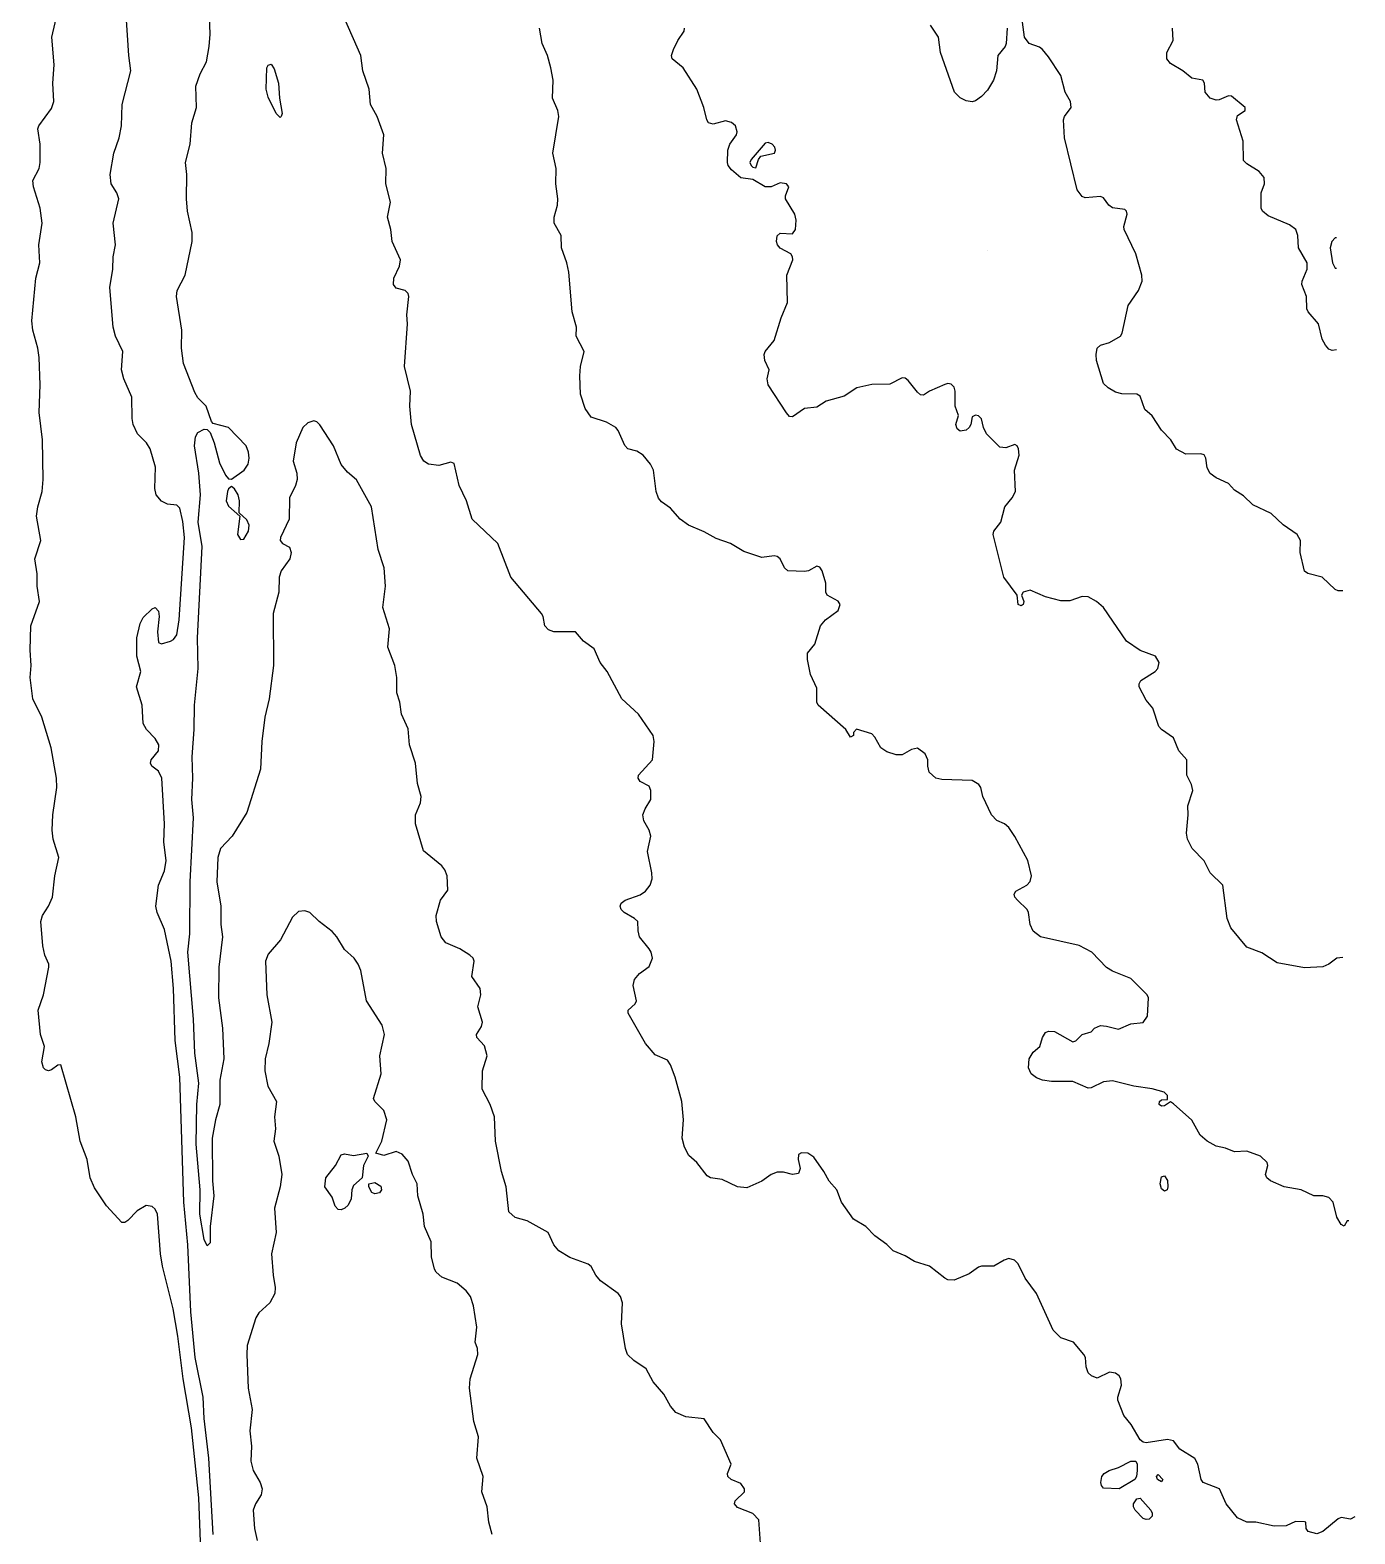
# Model space of a CAD drawing. Header units: inches. Extents: x 3308444 to 3309224, y 1376414 to 1377188.
# Drawn here: x 3309055 to 3309220.5, y 1376731.6 to 1376919.4 of the extents above; entities that cross this region are included whole.
import ezdxf

# ---------------------------------------------------------------- set-up
doc = ezdxf.new("R2010")
doc.units = ezdxf.units.IN
doc.header["$MEASUREMENT"] = 0

msp = doc.modelspace()

# ---------------------------------------------------------------- linework, layer by layer
for points, elevation in [([(3309076.41, 1376727.37), (3309076.07, 1376736.13), (3309075.14, 1376744.89), (3309074.11, 1376750.98), (3309073.45, 1376756.31), (3309072.85, 1376759.74), (3309071.53, 1376765.07), (3309071.29, 1376766.59), (3309070.92, 1376771.54), (3309070.63, 1376772.16), (3309070.25, 1376772.52), (3309069.49, 1376772.65), (3309068.35, 1376771.98), (3309067.2, 1376770.78), (3309066.82, 1376770.53), (3309066.44, 1376770.53), (3309064.54, 1376772.58), (3309063.02, 1376774.85), (3309062.48, 1376776.11), (3309062.11, 1376778.4), (3309061.26, 1376780.68), (3309060.72, 1376783.73), (3309058.84, 1376790.2), (3309058.45, 1376790.15), (3309057.68, 1376789.57), (3309057.3, 1376789.46), (3309056.92, 1376789.56), (3309056.68, 1376789.82), (3309056.46, 1376790.58), (3309056.78, 1376792.48), (3309056.31, 1376794.01), (3309056.02, 1376797.05), (3309056.65, 1376798.96), (3309057.34, 1376802.38), (3309057.33, 1376802.76), (3309056.85, 1376803.91), (3309056.57, 1376805.05), (3309056.35, 1376808.1), (3309056.56, 1376808.86), (3309057.3, 1376810.03), (3309057.79, 1376811.14), (3309058.08, 1376813.81), (3309058.59, 1376816.09), (3309057.88, 1376818.38), (3309057.75, 1376819.52), (3309057.84, 1376821.42), (3309058.32, 1376824.85), (3309058.31, 1376825.99), (3309057.62, 1376829.8), (3309056.45, 1376833.61), (3309055.34, 1376835.89), (3309054.99, 1376838.56), (3309055.14, 1376840.08), (3309055.02, 1376841.98), (3309055.08, 1376845.03), (3309056.16, 1376848.07), (3309055.88, 1376849.98), (3309055.89, 1376851.5), (3309055.58, 1376853.41), (3309056.35, 1376855.69), (3309055.81, 1376858.74), (3309055.97, 1376859.88), (3309056.51, 1376861.78), (3309056.62, 1376863.31), (3309056.54, 1376868.26), (3309056.14, 1376871.68), (3309056.25, 1376875.11), (3309056.13, 1376878.54), (3309055.96, 1376879.68), (3309055.32, 1376881.96), (3309055.21, 1376883.1), (3309055.69, 1376888.44), (3309056.21, 1376890.34), (3309056.07, 1376892.62), (3309056.48, 1376895.29), (3309056.26, 1376897.19), (3309055.42, 1376899.86), (3309055.32, 1376900.62), (3309056.13, 1376902.14), (3309056.27, 1376902.9), (3309056.27, 1376905.19), (3309055.96, 1376907.09), (3309056.09, 1376907.47), (3309057.68, 1376909.61), (3309057.97, 1376910.52), (3309057.82, 1376912.8), (3309057.99, 1376915.09), (3309057.72, 1376918.52), (3309058.42, 1376921.56)], 4481), ([(3309077.86, 1376731.56), (3309077.3, 1376741.08), (3309076.74, 1376746.03), (3309076.59, 1376748.7), (3309075.61, 1376753.65), (3309075.05, 1376759.36), (3309074.69, 1376767.73), (3309074.21, 1376773.07), (3309073.68, 1376788.68), (3309073.13, 1376793.25), (3309072.92, 1376799.72), (3309072.6, 1376803.15), (3309071.77, 1376807.11), (3309070.85, 1376809.24), (3309070.7, 1376810), (3309071.04, 1376812.66), (3309071.77, 1376814.41), (3309071.99, 1376815.71), (3309071.68, 1376817.99), (3309071.79, 1376820.28), (3309071.46, 1376825.99), (3309071.01, 1376826.86), (3309070.2, 1376827.51), (3309070.02, 1376827.89), (3309070.13, 1376828.28), (3309071.02, 1376829.42), (3309071.09, 1376830.18), (3309070.63, 1376830.94), (3309069.51, 1376832.08), (3309069.12, 1376832.84), (3309068.97, 1376835.13), (3309068.27, 1376837.41), (3309068.82, 1376839.32), (3309068.31, 1376841.22), (3309068.31, 1376843.51), (3309068.73, 1376845.31), (3309069.11, 1376846.07), (3309070.25, 1376847.15), (3309070.63, 1376847.31), (3309071.01, 1376846.86), (3309071.12, 1376846.17), (3309070.92, 1376844.27), (3309071.01, 1376842.93), (3309071.39, 1376842.77), (3309072.53, 1376843.1), (3309072.92, 1376843.32), (3309073.33, 1376843.89), (3309073.61, 1376845.79), (3309074.29, 1376856.07), (3309074.06, 1376858.06), (3309073.68, 1376859.72), (3309073.3, 1376860.08), (3309072.15, 1376860.23), (3309071.39, 1376860.58), (3309070.72, 1376861.4), (3309070.57, 1376862.16), (3309070.64, 1376864.83), (3309070, 1376867.11), (3309069.52, 1376867.87), (3309068.42, 1376869.02), (3309067.86, 1376870.16), (3309067.72, 1376870.92), (3309067.71, 1376873.59), (3309066.72, 1376875.87), (3309066.41, 1376877.01), (3309066.57, 1376879.3), (3309065.67, 1376881.2), (3309065.36, 1376882.34), (3309064.97, 1376887.29), (3309065.34, 1376889.58), (3309065.35, 1376891.1), (3309065.64, 1376892.62), (3309065.37, 1376895.29), (3309066.08, 1376898.34), (3309065.84, 1376899.1), (3309065.13, 1376900.24), (3309065, 1376901.38), (3309065.45, 1376904.05), (3309066.1, 1376905.95), (3309066.41, 1376907.47), (3309066.51, 1376910.14), (3309067.59, 1376914.33), (3309067.32, 1376916.23), (3309066.96, 1376921.94)], 4482), ([(3309146.37, 1376728.14), (3309146.02, 1376733.38), (3309145.26, 1376734.19), (3309143.36, 1376734.94), (3309142.97, 1376735.37), (3309143.04, 1376735.75), (3309144.21, 1376736.89), (3309144.23, 1376737.27), (3309143.74, 1376737.9), (3309142.55, 1376738.42), (3309142.13, 1376738.8), (3309142.09, 1376739.18), (3309142.54, 1376740.32), (3309141.21, 1376743.37), (3309140.31, 1376744.3), (3309139.17, 1376746.01), (3309136.88, 1376746.25), (3309135.64, 1376746.79), (3309134.98, 1376747.59), (3309134.15, 1376749.08), (3309132.8, 1376750.6), (3309131.93, 1376752.24), (3309130.39, 1376753.27), (3309129.6, 1376754.03), (3309129.34, 1376754.79), (3309128.84, 1376757.84), (3309128.97, 1376760.5), (3309128.72, 1376761.26), (3309128.43, 1376761.64), (3309126.22, 1376763.23), (3309125.64, 1376763.93), (3309125.08, 1376765), (3309124.7, 1376765.33), (3309122.41, 1376766.14), (3309121.01, 1376766.97), (3309120.39, 1376767.73), (3309119.7, 1376769.26), (3309117.08, 1376770.74), (3309115.56, 1376771.13), (3309114.8, 1376771.86), (3309114.45, 1376774.97), (3309113.85, 1376776.87), (3309113.12, 1376780.68), (3309112.99, 1376783.73), (3309112.44, 1376785.25), (3309111.45, 1376787.15), (3309111.48, 1376789.44), (3309112.09, 1376791.34), (3309111.75, 1376792.58), (3309110.77, 1376793.63), (3309110.74, 1376794.01), (3309111.37, 1376795.01), (3309111.51, 1376795.53), (3309110.92, 1376797.43), (3309111.27, 1376798.96), (3309111.22, 1376799.72), (3309110.17, 1376801.24), (3309110.45, 1376803.15), (3309110.32, 1376803.53), (3309109.92, 1376803.91), (3309108.67, 1376804.67), (3309106.93, 1376805.43), (3309106.35, 1376806.19), (3309105.74, 1376808.1), (3309105.72, 1376808.86), (3309106.24, 1376810.76), (3309107.18, 1376812.02), (3309107.1, 1376813.81), (3309106.8, 1376814.57), (3309106.42, 1376815.05), (3309104.14, 1376816.92), (3309103.11, 1376820.28), (3309103.14, 1376821.42), (3309103.77, 1376822.94), (3309103.84, 1376823.71), (3309103.38, 1376825.34), (3309103.13, 1376827.89), (3309102.38, 1376830.18), (3309102.23, 1376832.18), (3309101.37, 1376833.99), (3309101.19, 1376835.51), (3309100.81, 1376836.65), (3309100.8, 1376838.56), (3309100.53, 1376840.08), (3309099.68, 1376842.36), (3309099.86, 1376844.65), (3309099.03, 1376847.31), (3309099.38, 1376849.98), (3309099.2, 1376852.26), (3309098.47, 1376854.55), (3309097.63, 1376859.88), (3309095.76, 1376863.24), (3309094.62, 1376864.22), (3309093.86, 1376865.16), (3309092.9, 1376867.49), (3309091.19, 1376870.14), (3309090.81, 1376870.49), (3309090.43, 1376870.61), (3309089.67, 1376870.37), (3309089.05, 1376869.78), (3309088.24, 1376867.87), (3309087.86, 1376865.59), (3309088.31, 1376864.07), (3309088.36, 1376863.31), (3309088.14, 1376862.54), (3309087.38, 1376861.02), (3309087.35, 1376858.36), (3309086.26, 1376856.07), (3309086.24, 1376855.69), (3309086.53, 1376855.31), (3309087.38, 1376854.85), (3309087.6, 1376854.17), (3309087.44, 1376853.41), (3309086.37, 1376851.88), (3309086.08, 1376851.12), (3309086.05, 1376849.22), (3309085.35, 1376846.55), (3309085.39, 1376840.08), (3309084.86, 1376835.89), (3309084.32, 1376833.61), (3309083.95, 1376830.56), (3309083.78, 1376827.13), (3309082.05, 1376821.72), (3309080.22, 1376818.76), (3309078.77, 1376817.23), (3309078.43, 1376816.09), (3309078.33, 1376813.05), (3309078.83, 1376810), (3309078.83, 1376807.71), (3309079.01, 1376806.19), (3309078.57, 1376802.38), (3309078.52, 1376798.58), (3309079.03, 1376794.77), (3309079.19, 1376790.96), (3309078.67, 1376788.3), (3309078.67, 1376785.25), (3309078.15, 1376783.35), (3309077.74, 1376781.06), (3309077.78, 1376775.73), (3309077.94, 1376773.83), (3309077.49, 1376770.02), (3309077.48, 1376767.97), (3309077.1, 1376767.62), (3309076.72, 1376768.39), (3309076.18, 1376771.54), (3309076.24, 1376774.59), (3309075.74, 1376780.3), (3309075.81, 1376785.25), (3309076.07, 1376787.92), (3309075.58, 1376791.65), (3309075.38, 1376795.91), (3309074.69, 1376804.29), (3309074.94, 1376806.57), (3309074.98, 1376813.05), (3309075.38, 1376821.04), (3309075.2, 1376823.33), (3309075.31, 1376825.99), (3309075.23, 1376828.66), (3309075.5, 1376832.08), (3309075.51, 1376835.13), (3309075.97, 1376839.7), (3309075.92, 1376843.51), (3309076.47, 1376854.93), (3309076, 1376857.97), (3309076.28, 1376861.4), (3309076.05, 1376864.07), (3309075.53, 1376867.49), (3309075.66, 1376868.64), (3309075.96, 1376869.16), (3309076.72, 1376869.58), (3309077.1, 1376869.54), (3309077.48, 1376869.15), (3309078, 1376867.87), (3309078.63, 1376865.4), (3309079.39, 1376863.85), (3309079.77, 1376863.4), (3309080.15, 1376863.33), (3309081.73, 1376864.45), (3309082.24, 1376865.21), (3309082.36, 1376865.97), (3309082.28, 1376866.73), (3309081.97, 1376867.49), (3309079.78, 1376869.78), (3309077.86, 1376870.29), (3309077.63, 1376870.54), (3309077, 1376872.44), (3309075.96, 1376873.5), (3309075.58, 1376874.17), (3309074.14, 1376877.77), (3309073.9, 1376879.68), (3309073.96, 1376881.96), (3309073.28, 1376886.15), (3309073.37, 1376886.91), (3309074.34, 1376888.82), (3309075.25, 1376893), (3309075.23, 1376894.15), (3309074.64, 1376896.81), (3309074.52, 1376898.34), (3309074.55, 1376901.38), (3309074.39, 1376902.9), (3309074.99, 1376905.19), (3309075.2, 1376907.85), (3309075.78, 1376909.76), (3309075.71, 1376912.42), (3309076.22, 1376913.95), (3309077.03, 1376915.47), (3309077.36, 1376917.37), (3309077.48, 1376918.9), (3309077.4, 1376921.18)], 4483), ([(3309220.46, 1376733.76), (3309219.89, 1376733.45), (3309218.75, 1376733.66), (3309218.36, 1376733.5), (3309216.46, 1376731.94), (3309215.7, 1376731.65), (3309214.6, 1376731.94), (3309214.38, 1376732.32), (3309214.34, 1376733.09), (3309214.18, 1376733.14), (3309213.03, 1376733.17), (3309211.89, 1376732.65), (3309210.37, 1376732.58), (3309208.08, 1376733.09), (3309206.94, 1376733.11), (3309205.8, 1376733.63), (3309204.39, 1376735.37), (3309203.53, 1376737.27), (3309201.51, 1376738.04), (3309201.24, 1376738.42), (3309200.85, 1376740.32), (3309200.47, 1376741.05), (3309198.57, 1376742.22), (3309197.8, 1376743.26), (3309197.04, 1376743.41), (3309194.38, 1376743.01), (3309194, 1376743.08), (3309193.62, 1376743.37), (3309192.51, 1376745.27), (3309191.61, 1376746.41), (3309190.85, 1376748.32), (3309190.84, 1376748.7), (3309191.31, 1376750.22), (3309191.24, 1376750.98), (3309191, 1376751.36), (3309190.57, 1376751.68), (3309189.81, 1376751.82), (3309188.28, 1376751.09), (3309187.55, 1376751.36), (3309187.14, 1376751.74), (3309186.89, 1376752.5), (3309186.79, 1376753.65), (3309186.58, 1376754.03), (3309185.32, 1376755.55), (3309183.72, 1376756.11), (3309182.76, 1376757.07), (3309180.69, 1376761.64), (3309179.28, 1376763.55), (3309178.39, 1376765.36), (3309177.92, 1376765.83), (3309177.24, 1376766), (3309176.67, 1376765.83), (3309175.34, 1376765.06), (3309173.82, 1376765.07), (3309173.44, 1376764.94), (3309172.29, 1376764.1), (3309170.39, 1376763.32), (3309169.63, 1376763.37), (3309169.25, 1376763.56), (3309167.34, 1376765.06), (3309165.44, 1376765.64), (3309164.3, 1376766.37), (3309162.77, 1376766.97), (3309162.01, 1376767.76), (3309160.49, 1376768.85), (3309159.39, 1376770.02), (3309157.82, 1376770.95), (3309156.35, 1376773.07), (3309155.74, 1376774.59), (3309154.78, 1376775.68), (3309154.13, 1376776.87), (3309152.87, 1376778.68), (3309152.11, 1376779.17), (3309151.35, 1376779.22), (3309150.97, 1376778.99), (3309150.93, 1376778.4), (3309151.18, 1376777.25), (3309150.97, 1376776.63), (3309150.21, 1376776.5), (3309149.07, 1376776.8), (3309148.31, 1376776.81), (3309147.56, 1376776.49), (3309146.4, 1376775.68), (3309144.5, 1376774.83), (3309143.36, 1376774.95), (3309141.45, 1376775.9), (3309139.98, 1376776.11), (3309139.55, 1376776.35), (3309138.28, 1376778.02), (3309137.26, 1376778.88), (3309136.72, 1376779.92), (3309136.43, 1376781.06), (3309136.61, 1376783.35), (3309136.41, 1376785.63), (3309135.56, 1376788.68), (3309134.98, 1376790.2), (3309134.6, 1376790.78), (3309133.07, 1376791.47), (3309131.85, 1376792.86), (3309129.69, 1376796.67), (3309129.69, 1376797.05), (3309130.57, 1376797.81), (3309130.73, 1376798.2), (3309130.33, 1376800.1), (3309130.48, 1376800.86), (3309131.09, 1376801.62), (3309132.31, 1376802.49), (3309132.71, 1376803.53), (3309132.55, 1376804.29), (3309132.33, 1376804.67), (3309131.1, 1376806.19), (3309130.92, 1376806.95), (3309130.89, 1376808.1), (3309130.5, 1376808.48), (3309129.18, 1376809.24), (3309128.8, 1376809.62), (3309128.69, 1376810), (3309128.83, 1376810.38), (3309129.31, 1376810.76), (3309131.17, 1376811.44), (3309131.86, 1376811.9), (3309132.42, 1376812.66), (3309132.69, 1376813.43), (3309132.66, 1376814.19), (3309132.1, 1376816.85), (3309132.53, 1376818.76), (3309132.31, 1376819.52), (3309131.64, 1376820.66), (3309131.52, 1376821.42), (3309131.8, 1376822.18), (3309132.5, 1376823.33), (3309132.53, 1376824.47), (3309132.31, 1376825.02), (3309131.17, 1376825.59), (3309130.92, 1376825.99), (3309130.98, 1376826.37), (3309132.72, 1376828.28), (3309132.94, 1376830.56), (3309132.81, 1376831.32), (3309131, 1376833.99), (3309128.89, 1376835.89), (3309127.07, 1376839.32), (3309126.2, 1376840.46), (3309125.46, 1376842.16), (3309124.1, 1376843.13), (3309123.1, 1376844.27), (3309120.4, 1376844.27), (3309119.75, 1376844.54), (3309119.29, 1376845.03), (3309119.07, 1376846.17), (3309118.85, 1376846.55), (3309115.03, 1376851.12), (3309113.42, 1376855.31), (3309110.22, 1376858.36), (3309109.48, 1376860.64), (3309108.58, 1376862.54), (3309107.94, 1376865.29), (3309107.56, 1376865.48), (3309106.04, 1376865.04), (3309104.77, 1376865.21), (3309104.17, 1376865.59), (3309103.76, 1376866.29), (3309102.64, 1376870.16), (3309102.4, 1376872.44), (3309102.49, 1376874.35), (3309101.75, 1376877.39), (3309102.11, 1376882.72), (3309102.05, 1376883.87), (3309102.3, 1376886.15), (3309102.21, 1376886.53), (3309101.85, 1376886.91), (3309100.71, 1376887.2), (3309100.38, 1376887.67), (3309100.41, 1376888.44), (3309101.13, 1376889.96), (3309101.24, 1376890.72), (3309100.22, 1376893), (3309100.03, 1376894.53), (3309099.62, 1376896.05), (3309100.01, 1376897.95), (3309099.44, 1376900.24), (3309099.46, 1376902.14), (3309099.02, 1376904.05), (3309099.19, 1376906.33), (3309098.32, 1376908.62), (3309097.51, 1376910.14), (3309097.35, 1376912.04), (3309096.53, 1376914.33), (3309096.3, 1376916.23), (3309094.32, 1376920.8)], 4484), ([(3309219.7, 1376770.74), (3309219.51, 1376770.74), (3309219.13, 1376770.07), (3309218.75, 1376770.27), (3309218.21, 1376771.16), (3309217.74, 1376773.07), (3309217.22, 1376773.63), (3309216.46, 1376773.85), (3309215.32, 1376773.84), (3309213.73, 1376774.59), (3309211.62, 1376774.97), (3309209.91, 1376775.73), (3309209.44, 1376776.11), (3309209.3, 1376776.49), (3309209.59, 1376777.63), (3309209.51, 1376778.02), (3309208.68, 1376778.78), (3309206.94, 1376779.44), (3309205.42, 1376779.35), (3309204.28, 1376779.8), (3309203.13, 1376780.04), (3309202.01, 1376780.68), (3309201.12, 1376781.44), (3309200.09, 1376783.28), (3309197.8, 1376785.35), (3309197.42, 1376785.59), (3309196.66, 1376785.1), (3309196.28, 1376785.06), (3309195.99, 1376785.25), (3309196.06, 1376785.63), (3309196.28, 1376785.84), (3309197.04, 1376785.88), (3309197.04, 1376786.39), (3309196.62, 1376786.77), (3309195.14, 1376787.21), (3309192.85, 1376787.54), (3309190.19, 1376788.22), (3309189.05, 1376788.06), (3309187.52, 1376787.31), (3309187.14, 1376787.27), (3309185.24, 1376788.13), (3309182.57, 1376788.14), (3309181.43, 1376788.29), (3309180.67, 1376788.57), (3309180.03, 1376789.06), (3309179.67, 1376789.82), (3309179.79, 1376790.96), (3309180.29, 1376791.79), (3309181.1, 1376792.48), (3309181.43, 1376793.63), (3309181.81, 1376794.23), (3309182.19, 1376794.41), (3309182.95, 1376794.35), (3309185.24, 1376793.07), (3309185.62, 1376793.21), (3309186.38, 1376794.01), (3309187.52, 1376794.34), (3309187.93, 1376794.77), (3309188.67, 1376795.11), (3309189.43, 1376795.05), (3309190.95, 1376794.65), (3309192.47, 1376795.32), (3309194, 1376795.48), (3309194.57, 1376796.29), (3309194.67, 1376798.58), (3309194.53, 1376798.96), (3309192.47, 1376801), (3309190.19, 1376801.89), (3309189.43, 1376802.37), (3309187.61, 1376804.29), (3309186, 1376805.11), (3309181.18, 1376806.19), (3309180.29, 1376806.9), (3309179.9, 1376807.71), (3309179.7, 1376809.24), (3309179.52, 1376809.62), (3309178.31, 1376810.76), (3309177.99, 1376811.14), (3309177.89, 1376811.52), (3309178.11, 1376811.9), (3309179.5, 1376812.66), (3309179.91, 1376813.1), (3309180.05, 1376813.81), (3309179.61, 1376815.71), (3309178, 1376818.71), (3309177.24, 1376819.84), (3309176.7, 1376820.28), (3309175.72, 1376820.73), (3309175.08, 1376821.42), (3309173.98, 1376823.71), (3309173.73, 1376824.85), (3309173.49, 1376825.23), (3309172.67, 1376825.71), (3309168.87, 1376825.84), (3309168.1, 1376826), (3309167.3, 1376826.75), (3309167.1, 1376827.51), (3309167.1, 1376828.28), (3309166.79, 1376829.04), (3309165.82, 1376829.76), (3309165.06, 1376829.6), (3309163.92, 1376828.91), (3309163.15, 1376828.91), (3309162.01, 1376829.29), (3309161.25, 1376829.78), (3309160.49, 1376831.14), (3309160.11, 1376831.52), (3309158.21, 1376832.11), (3309157.82, 1376831.7), (3309157.82, 1376831.32), (3309157.44, 1376831.11), (3309156.86, 1376832.08), (3309153.41, 1376835.13), (3309153.26, 1376835.51), (3309153.26, 1376837.26), (3309152.45, 1376838.94), (3309152.09, 1376840.84), (3309152.1, 1376841.6), (3309152.99, 1376842.74), (3309153.69, 1376845.03), (3309154.35, 1376845.79), (3309155.92, 1376846.92), (3309156.17, 1376847.69), (3309155.92, 1376848.1), (3309154.56, 1376848.84), (3309154.38, 1376849.22), (3309154.36, 1376850.36), (3309153.91, 1376851.88), (3309153.64, 1376852.34), (3309153.26, 1376852.47), (3309152.2, 1376851.88), (3309151.73, 1376851.79), (3309149.64, 1376851.88), (3309149.21, 1376852.26), (3309148.69, 1376853.38), (3309148.31, 1376853.68), (3309147.92, 1376853.76), (3309146.4, 1376853.55), (3309144.12, 1376854.29), (3309142.48, 1376855.31), (3309140.69, 1376855.92), (3309139.17, 1376856.76), (3309137.23, 1376857.59), (3309136.19, 1376858.36), (3309134.98, 1376859.71), (3309133.84, 1376860.49), (3309133.46, 1376860.97), (3309133.17, 1376861.78), (3309132.85, 1376864.45), (3309132.47, 1376865.21), (3309131.55, 1376866.34), (3309130.79, 1376866.85), (3309129.65, 1376867.11), (3309129.27, 1376867.54), (3309128.45, 1376869.4), (3309128.13, 1376869.8), (3309126.98, 1376870.44), (3309125.08, 1376871.07), (3309124.32, 1376872.15), (3309123.74, 1376873.97), (3309123.65, 1376876.25), (3309123.73, 1376877.39), (3309124.18, 1376879.3), (3309123.18, 1376881.2), (3309123.22, 1376882.34), (3309122.68, 1376884.25), (3309122.26, 1376889.2), (3309122.03, 1376890.34), (3309121.37, 1376892.24), (3309121.31, 1376893.77), (3309120.45, 1376895.29), (3309120.45, 1376896.05), (3309120.88, 1376897.57), (3309120.92, 1376898.34), (3309120.67, 1376900.24), (3309120.69, 1376902.14), (3309120.29, 1376904.05), (3309121.04, 1376908.62), (3309120.9, 1376909.38), (3309120.25, 1376910.9), (3309120.31, 1376913.18), (3309120.04, 1376914.71), (3309119.63, 1376916.23), (3309118.96, 1376917.75), (3309118.63, 1376919.66)], 4485), ([(3309218.94, 1376803.59), (3309218.21, 1376803.53), (3309217.22, 1376802.78), (3309216.46, 1376802.44), (3309214.18, 1376802.32), (3309210.75, 1376802.95), (3309208.85, 1376804.19), (3309206.94, 1376804.88), (3309204.96, 1376807.33), (3309204.49, 1376808.48), (3309203.97, 1376812.66), (3309202.39, 1376814.19), (3309201.61, 1376815.66), (3309200.11, 1376817.23), (3309199.53, 1376818.38), (3309199.41, 1376819.14), (3309199.62, 1376821.42), (3309199.58, 1376822.56), (3309200.22, 1376824.47), (3309200.04, 1376825.23), (3309199.47, 1376826.37), (3309199.46, 1376828.28), (3309198.45, 1376829.42), (3309197.8, 1376831.03), (3309196.28, 1376832.08), (3309195.98, 1376832.46), (3309195.21, 1376834.75), (3309194.38, 1376835.76), (3309193.53, 1376837.41), (3309193.53, 1376837.79), (3309193.73, 1376838.18), (3309195.52, 1376839.31), (3309195.86, 1376839.7), (3309195.99, 1376840.46), (3309195.56, 1376841.22), (3309193.62, 1376841.94), (3309191.91, 1376843.13), (3309189.06, 1376847.31), (3309188.18, 1376848.07), (3309187.14, 1376848.66), (3309186.38, 1376848.7), (3309184.86, 1376848.16), (3309183.72, 1376848.14), (3309181.81, 1376848.66), (3309179.91, 1376849.47), (3309179.04, 1376849.22), (3309178.81, 1376848.84), (3309179.1, 1376848.07), (3309179.02, 1376847.69), (3309178.77, 1376847.53), (3309178.39, 1376847.69), (3309178.28, 1376848.84), (3309176.61, 1376851.12), (3309175.29, 1376856.45), (3309175.37, 1376856.83), (3309176.24, 1376857.97), (3309176.73, 1376859.88), (3309177.66, 1376861.02), (3309178.07, 1376861.78), (3309177.93, 1376864.45), (3309178.51, 1376866.35), (3309178.46, 1376867.11), (3309178.28, 1376867.49), (3309178, 1376867.68), (3309176.86, 1376867.25), (3309176.1, 1376867.34), (3309174.44, 1376869.02), (3309174.08, 1376869.78), (3309173.82, 1376870.88), (3309173.44, 1376871.27), (3309173.05, 1376871.33), (3309172.67, 1376871.14), (3309172.47, 1376870.16), (3309172.29, 1376869.78), (3309171.91, 1376869.47), (3309171.15, 1376869.35), (3309170.77, 1376869.63), (3309170.63, 1376870.16), (3309170.94, 1376871.3), (3309170.55, 1376872.44), (3309170.55, 1376874.35), (3309170.39, 1376874.84), (3309170.01, 1376875.21), (3309169.63, 1376875.29), (3309169.25, 1376875.17), (3309167.34, 1376874.35), (3309166.58, 1376873.83), (3309166.2, 1376873.88), (3309165.82, 1376874.22), (3309164.68, 1376875.67), (3309164.3, 1376875.94), (3309163.92, 1376875.98), (3309162.39, 1376875.2), (3309160.11, 1376875.15), (3309158.26, 1376874.73), (3309156.68, 1376873.72), (3309154.4, 1376873.08), (3309153.26, 1376872.32), (3309151.73, 1376872.18), (3309150.21, 1376871.14), (3309149.83, 1376871.18), (3309149.45, 1376871.61), (3309147.19, 1376875.11), (3309147.07, 1376875.87), (3309147.28, 1376877.01), (3309146.77, 1376878.15), (3309146.68, 1376878.92), (3309146.81, 1376879.3), (3309147.92, 1376880.66), (3309148.78, 1376883.49), (3309149.59, 1376885.39), (3309149.51, 1376888.82), (3309150.25, 1376890.72), (3309150.23, 1376891.1), (3309149.99, 1376891.48), (3309148.69, 1376892.18), (3309148.32, 1376892.62), (3309148.22, 1376893), (3309148.31, 1376893.73), (3309148.69, 1376894.04), (3309150.21, 1376893.96), (3309150.57, 1376894.53), (3309150.66, 1376895.67), (3309150.52, 1376896.43), (3309149.35, 1376898.34), (3309149.35, 1376898.72), (3309149.74, 1376899.86), (3309149.45, 1376900.24), (3309148.69, 1376900.33), (3309147.54, 1376899.86), (3309146.78, 1376899.84), (3309145.26, 1376900.77), (3309143.74, 1376900.95), (3309142.59, 1376901.95), (3309142.18, 1376902.52), (3309142.09, 1376902.9), (3309142.12, 1376904.43), (3309142.4, 1376905.19), (3309143.22, 1376906.33), (3309143.3, 1376906.71), (3309143.08, 1376907.47), (3309142.59, 1376907.89), (3309141.83, 1376908.08), (3309140.31, 1376907.66), (3309139.74, 1376907.85), (3309139.5, 1376908.23), (3309139.14, 1376909.76), (3309138.27, 1376912.04), (3309136.57, 1376914.71), (3309135.19, 1376915.85), (3309135.12, 1376916.23), (3309135.35, 1376916.99), (3309135.89, 1376918.13), (3309136.67, 1376919.28), (3309136.73, 1376919.66)], 4486), ([(3309177.01, 1376919.66), (3309176.88, 1376917.75), (3309176.76, 1376917.37), (3309175.85, 1376916.23), (3309175.68, 1376914.33), (3309175.32, 1376913.18), (3309174.58, 1376911.91), (3309173.82, 1376911.11), (3309173.05, 1376910.58), (3309172.67, 1376910.47), (3309171.91, 1376910.57), (3309171.15, 1376910.95), (3309170.46, 1376911.66), (3309168.68, 1376916.61), (3309168.46, 1376918.52), (3309167.47, 1376920.04)], 4487), ([(3309218.94, 1376849.38), (3309218.36, 1376849.38), (3309217.98, 1376849.57), (3309216.38, 1376851.12), (3309214.56, 1376851.55), (3309214.18, 1376851.84), (3309213.63, 1376854.17), (3309213.66, 1376855.69), (3309213.26, 1376856.45), (3309211.51, 1376857.65), (3309209.99, 1376859.04), (3309207.7, 1376860.15), (3309206.56, 1376861.27), (3309205.42, 1376861.98), (3309204.66, 1376862.81), (3309203.13, 1376863.49), (3309202.37, 1376864.03), (3309201.99, 1376864.76), (3309201.85, 1376865.97), (3309201.61, 1376866.37), (3309201.23, 1376866.49), (3309199.33, 1376866.45), (3309198.18, 1376867.08), (3309197.45, 1376868.26), (3309196.28, 1376869.48), (3309195.14, 1376871.24), (3309194.2, 1376872.06), (3309193.62, 1376873.7), (3309193.23, 1376873.97), (3309191.33, 1376874.01), (3309190.57, 1376874.19), (3309189.64, 1376874.73), (3309189.05, 1376875.29), (3309188.2, 1376878.15), (3309188.14, 1376878.92), (3309188.28, 1376879.68), (3309188.67, 1376880.06), (3309189.81, 1376880.39), (3309191.19, 1376881.2), (3309191.4, 1376881.58), (3309192.14, 1376885.01), (3309193.44, 1376886.91), (3309193.88, 1376888.05), (3309193.86, 1376888.82), (3309193.08, 1376891.48), (3309191.62, 1376894.53), (3309191.6, 1376894.91), (3309192, 1376896.43), (3309191.92, 1376896.81), (3309191.71, 1376897.03), (3309190.19, 1376897.24), (3309189.73, 1376897.57), (3309189.05, 1376898.46), (3309188.67, 1376898.63), (3309186.76, 1376898.49), (3309186.38, 1376898.62), (3309185.75, 1376899.48), (3309184.17, 1376905.95), (3309184.08, 1376908.23), (3309184.17, 1376908.62), (3309185.02, 1376909.76), (3309184.95, 1376910.52), (3309184.25, 1376911.66), (3309183.72, 1376913.77), (3309182.19, 1376916.08), (3309181.43, 1376917), (3309181.05, 1376917.29), (3309179.76, 1376917.75), (3309179.17, 1376918.52), (3309178.94, 1376920.42)], 4487), ([(3309218.17, 1376879.49), (3309217.6, 1376879.4), (3309217.22, 1376879.58), (3309216.78, 1376880.06), (3309216.35, 1376880.82), (3309215.89, 1376882.72), (3309214.62, 1376884.25), (3309214.47, 1376884.63), (3309214.42, 1376886.15), (3309213.84, 1376887.67), (3309213.85, 1376888.05), (3309214.5, 1376889.58), (3309214.49, 1376890.34), (3309213.43, 1376892.24), (3309213.34, 1376893.77), (3309213.08, 1376894.53), (3309212.27, 1376895.12), (3309209.61, 1376896.24), (3309208.92, 1376896.81), (3309208.76, 1376897.19), (3309208.75, 1376899.1), (3309209.17, 1376900.24), (3309209.12, 1376901), (3309208.5, 1376901.76), (3309206.94, 1376902.71), (3309206.56, 1376903.14), (3309206.49, 1376905.57), (3309205.67, 1376908.23), (3309205.8, 1376908.77), (3309206.76, 1376909.38), (3309206.74, 1376909.76), (3309205.04, 1376911.17), (3309204.66, 1376911.23), (3309203.52, 1376910.7), (3309203.13, 1376910.67), (3309202.37, 1376910.9), (3309201.75, 1376911.66), (3309201.69, 1376912.8), (3309201.48, 1376913.18), (3309200.09, 1376913.41), (3309198.95, 1376914.34), (3309197.42, 1376915.25), (3309196.96, 1376915.85), (3309196.98, 1376916.61), (3309197.74, 1376918.13), (3309197.66, 1376919.66)], 4488), ([(3309086.35, 1376908.62), (3309086.24, 1376908.52), (3309086.08, 1376908.62), (3309085.73, 1376909), (3309084.72, 1376911.04), (3309084.46, 1376912.04), (3309084.57, 1376914.71), (3309084.72, 1376915.04), (3309085.1, 1376915.18), (3309085.48, 1376914.59), (3309086.02, 1376912.8), (3309086.14, 1376910.9), (3309086.46, 1376909), (3309086.35, 1376908.62)], 4484), ([(3309145.64, 1376902.22), (3309145.97, 1376903.28), (3309146.25, 1376903.67), (3309147.95, 1376904.05), (3309148.11, 1376904.43), (3309148.01, 1376904.81), (3309147.66, 1376905.19), (3309147.16, 1376905.37), (3309146.78, 1376905.29), (3309145.05, 1376903.28), (3309144.88, 1376902.9), (3309145.07, 1376902.52), (3309145.26, 1376902.29), (3309145.64, 1376902.22)], 4486), ([(3309218.17, 1376893.46), (3309217.98, 1376893.46), (3309217.58, 1376893), (3309217.36, 1376892.24), (3309217.66, 1376890.34), (3309217.98, 1376889.71), (3309218.17, 1376889.71)], 4488), ([(3309174.58, 1376891.86), (3309174.58, 1376891.86), (3309174.58, 1376891.86), (3309174.58, 1376891.86)], 4487), ([(3309081.67, 1376855.83), (3309082.25, 1376856.83), (3309082.35, 1376857.59), (3309082.05, 1376858.27), (3309081.1, 1376859.12), (3309081.13, 1376860.64), (3309081, 1376861.4), (3309080.53, 1376862.15), (3309080.15, 1376862.42), (3309079.77, 1376862.12), (3309079.63, 1376861.78), (3309079.5, 1376860.64), (3309079.77, 1376859.96), (3309081.17, 1376858.74), (3309080.9, 1376856.45), (3309081.29, 1376855.79), (3309081.67, 1376855.83)], 4483), ([(3309112.71, 1376731.56), (3309112.28, 1376733.09), (3309112.08, 1376734.99), (3309111.41, 1376736.89), (3309111.58, 1376738.8), (3309110.8, 1376741.08), (3309110.99, 1376743.75), (3309110.4, 1376745.65), (3309109.88, 1376749.84), (3309109.95, 1376750.98), (3309110.93, 1376754.03), (3309110.86, 1376754.79), (3309110.59, 1376755.55), (3309110.78, 1376757.45), (3309110.38, 1376760.12), (3309109.98, 1376761.26), (3309109.47, 1376761.97), (3309108.33, 1376762.95), (3309106.42, 1376763.69), (3309105.71, 1376764.31), (3309105.5, 1376764.69), (3309105.13, 1376766.21), (3309105.07, 1376768.12), (3309104.26, 1376770.02), (3309104.1, 1376771.54), (3309103.42, 1376773.83), (3309103.35, 1376775.35), (3309102.75, 1376776.49), (3309102.23, 1376778.19), (3309101.47, 1376779.05), (3309100.71, 1376779.39), (3309099.19, 1376778.88), (3309098.17, 1376779.16), (3309098.92, 1376780.68), (3309099.55, 1376783.35), (3309099.19, 1376784.48), (3309098.05, 1376785.63), (3309097.87, 1376786.01), (3309098.83, 1376789.06), (3309098.68, 1376791.34), (3309099.26, 1376794.01), (3309098.95, 1376795.15), (3309096.99, 1376798.2), (3309096.28, 1376802), (3309095.98, 1376802.76), (3309095.48, 1376803.53), (3309094.24, 1376804.59), (3309093.31, 1376806.19), (3309092.71, 1376806.87), (3309091.1, 1376808.1), (3309089.94, 1376809.24), (3309089.29, 1376809.44), (3309088.53, 1376809.34), (3309087.76, 1376808.65), (3309086.26, 1376805.81), (3309084.72, 1376804.02), (3309084.39, 1376803.15), (3309084.58, 1376798.96), (3309085.17, 1376795.53), (3309084.81, 1376792.86), (3309084.34, 1376790.96), (3309084.3, 1376789.44), (3309084.7, 1376787.53), (3309085.77, 1376785.63), (3309085.53, 1376783.73), (3309085.66, 1376782.2), (3309085.45, 1376780.68), (3309086.06, 1376778.78), (3309086.43, 1376776.49), (3309086.21, 1376774.97), (3309085.51, 1376772.3), (3309085.73, 1376769.26), (3309085.16, 1376766.59), (3309085.34, 1376763.93), (3309085.59, 1376762.4), (3309085.54, 1376761.64), (3309084.95, 1376760.5), (3309083.58, 1376759.23), (3309083.2, 1376758.62), (3309082.11, 1376755.17), (3309082.05, 1376754.03), (3309082.23, 1376749.84), (3309082.74, 1376747.17), (3309082.42, 1376744.51), (3309082.63, 1376742.6), (3309082.57, 1376740.7), (3309082.85, 1376739.56), (3309083.72, 1376738.04), (3309083.98, 1376737.27), (3309083.85, 1376736.51), (3309083.14, 1376735.37), (3309082.87, 1376734.61), (3309083.03, 1376732.32), (3309083.37, 1376730.8)], 4482), ([(3309094.32, 1376772.3), (3309093.86, 1376772.09), (3309093.48, 1376772.14), (3309093.1, 1376772.57), (3309092.71, 1376773.67), (3309091.79, 1376774.97), (3309091.92, 1376776.11), (3309093.15, 1376777.63), (3309093.86, 1376778.95), (3309094.24, 1376779.07), (3309095.38, 1376778.89), (3309097.03, 1376779.16), (3309097.21, 1376778.78), (3309096.63, 1376777.63), (3309096.46, 1376776.11), (3309095.38, 1376775.12), (3309095.17, 1376774.59), (3309095.11, 1376773.45), (3309094.72, 1376772.68), (3309094.32, 1376772.3)], 4482), ([(3309196.99, 1376774.59), (3309196.66, 1376774.43), (3309196.28, 1376774.72), (3309196.13, 1376775.35), (3309196.28, 1376776.23), (3309196.66, 1376776.33), (3309197.04, 1376775.76), (3309197.11, 1376774.97), (3309196.99, 1376774.59)], 4485), ([(3309098.64, 1376774.21), (3309098.05, 1376774.11), (3309097.66, 1376774.26), (3309097.28, 1376774.97), (3309097.28, 1376775.35), (3309098.05, 1376775.49), (3309098.81, 1376775.06), (3309098.89, 1376774.59), (3309098.64, 1376774.21)], 4482), ([(3309191.03, 1376737.27), (3309189.05, 1376737.35), (3309188.8, 1376737.65), (3309188.73, 1376738.04), (3309188.86, 1376738.8), (3309189.12, 1376739.18), (3309189.75, 1376739.56), (3309190.95, 1376739.93), (3309192.47, 1376740.69), (3309193.11, 1376740.7), (3309193.28, 1376740.32), (3309193.28, 1376739.56), (3309193.17, 1376738.8), (3309192.96, 1376738.42), (3309191.03, 1376737.27)], 4484), ([(3309196.46, 1376738.42), (3309196.28, 1376738.13), (3309195.82, 1376738.42), (3309195.68, 1376738.8), (3309195.9, 1376739.06), (3309196.46, 1376738.42)], 4484), ([(3309194.78, 1376733.47), (3309194.38, 1376733.41), (3309194, 1376733.57), (3309193.03, 1376734.61), (3309192.8, 1376734.99), (3309192.8, 1376735.37), (3309193.23, 1376735.99), (3309193.62, 1376736.07), (3309194.96, 1376734.61), (3309195.15, 1376734.23), (3309195.13, 1376733.85), (3309194.78, 1376733.47)], 4484)]:
    msp.add_lwpolyline(points, dxfattribs=dict(elevation=elevation))

doc.saveas('drawing.dxf')
